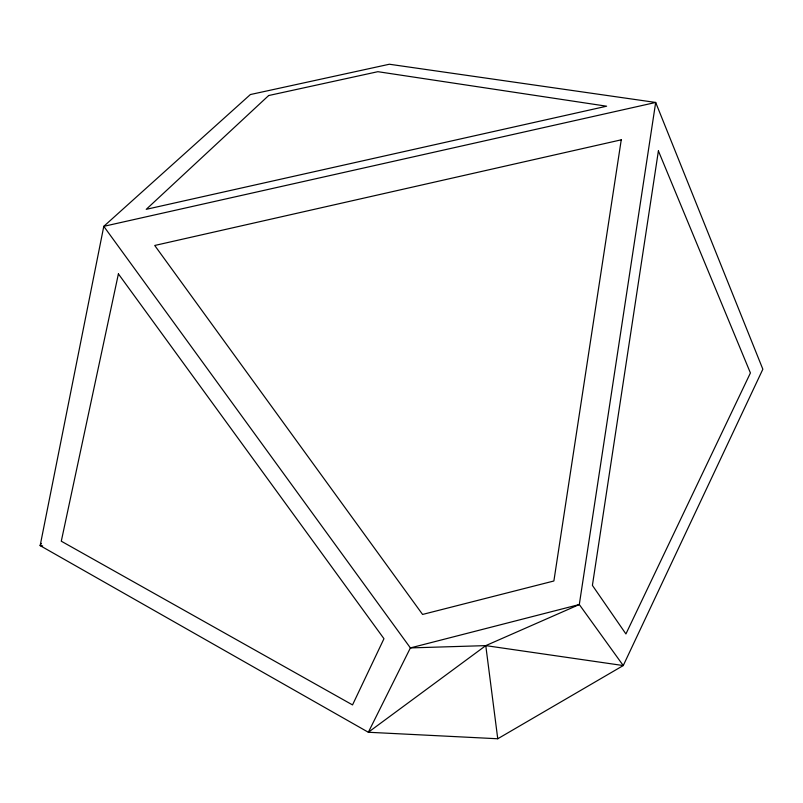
<?xml version="1.0" encoding="UTF-8"?>
<svg xmlns="http://www.w3.org/2000/svg" width="803" height="803" viewBox="0 0 803 803"><rect width="100%" height="100%" fill="white"/><g stroke="black" fill="none" stroke-linecap="round" stroke-linejoin="round"><path stroke-width="1.2" d="M41.314 543.4L40.15 545.618L368.346 732.256L497.75 738.76L623.258 665.557L762.85 369.209L655.68 102.453L389.375 64.24L250.385 94.543L103.788 226.336L40.15 545.618L42.639 545.889M485.775 645.622L368.346 732.256L410.383 647.911L579.304 604.539L655.68 102.453L103.788 226.336L410.383 647.911L485.775 645.622L623.258 665.557L579.304 604.539L485.775 645.622L497.75 738.76M658.4 150.904L592.403 585.387L625.918 633.948L750.414 372.953L658.4 150.904M621.251 139.822L553.879 580.991L422.579 614.446L154.718 245.477L621.251 139.822M118.402 273.893L61.289 541.202L352.527 704.914L383.964 638.696L118.402 273.893M268.664 95.537L146.236 209.332L606.616 106.207L377.882 71.688L268.664 95.537"/></g></svg>
